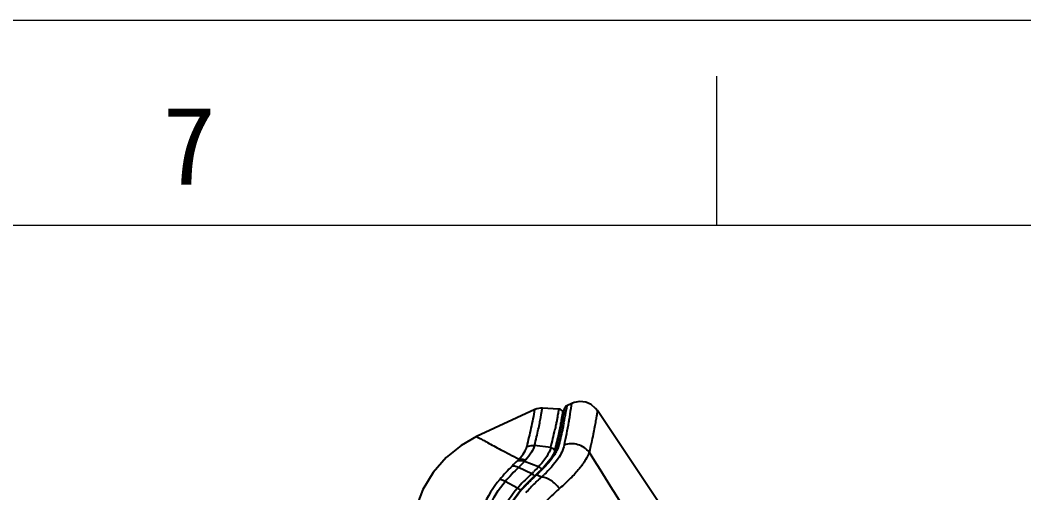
# Model space of a CAD drawing. Header units: millimetres. Extents: x 3350 to 4191, y 133 to 728.
# Drawn here: x 4002.4 to 4100.4, y 681.7 to 727.8 of the extents above; entities that cross this region are included whole.
import ezdxf

# ---------------------------------------------------------------- set-up
doc = ezdxf.new("R2010")
doc.units = ezdxf.units.MM
doc.layers.add('FORM', color=7, linetype='Continuous', lineweight=13)

msp = doc.modelspace()

# ---------------------------------------------------------------- linework, layer by layer
at = {"color": 7, "linetype": 'Continuous'}
for p, q in [((4052.618, 689.8), (4046.931, 687.148)), ((4054.941, 689.831), (4053.347, 689.936)), ((4055.455, 689.765), (4055.388, 689.329)), ((4055.739, 690.153), (4055.676, 689.726)), ((4056.215, 690.375), (4055.739, 690.153)), ((4056.154, 689.926), (4056.217, 690.375)), ((4055.388, 689.329), (4055.137, 688.017)), ((4055.406, 689.448), (4055.359, 689.549)), ((4055.137, 688.017), (4054.683, 686.026)), ((4054.168, 686.084), (4052.583, 686.269)), ((4054.168, 686.084), (4054.339, 686.035)), ((4054.51, 685.903), (4054.581, 685.795)), ((4054.969, 686.338), (4054.853, 685.992)), ((4054.581, 685.795), (4054.505, 685.554)), ((4054.59, 685.774), (4054.581, 685.795)), ((4052.32, 683.532), (4051.015, 684.141)), ((4051.594, 684.734), (4051.017, 684.143)), ((4052.974, 684.211), (4051.594, 684.734)), ((4053.456, 684.152), (4052.785, 683.497)), ((4052.284, 683.035), (4051.678, 682.427)), ((4052.666, 683.389), (4052.284, 683.035)), ((4052.324, 683.536), (4052.466, 683.444)), ((4052.55, 683.767), (4052.531, 683.747)), ((4052.666, 683.389), (4052.785, 683.497)), ((4052.825, 683.454), (4052.805, 683.436)), ((4052.805, 683.436), (4052.96, 683.359)), ((4052.96, 683.359), (4053.116, 683.282)), ((4053.116, 683.282), (4053.275, 683.204)), ((4050.927, 682.131), (4049.724, 682.785)), ((4051.678, 682.427), (4051.31, 682.029)), ((4051.31, 682.029), (4051.311, 682.029))]:
    msp.add_line(p, q, dxfattribs=at)
for points in [[(4053.347, 689.936), (4053.16, 689.936), (4052.81, 689.873), (4052.618, 689.8)], [(4055.135, 689.778), (4055.031, 689.817), (4054.941, 689.831)], [(4055.295, 689.649), (4055.223, 689.72), (4055.135, 689.778)], [(4055.739, 690.153), (4055.677, 690.118), (4055.622, 690.077), (4055.575, 690.03), (4055.536, 689.978), (4055.504, 689.925), (4055.481, 689.87), (4055.465, 689.821), (4055.455, 689.765)], [(4058.719, 689.678), (4058.541, 689.906), (4058.101, 690.269), (4057.578, 690.493), (4057.015, 690.561), (4056.456, 690.468), (4056.217, 690.375)], [(4055.361, 689.544), (4055.348, 689.57), (4055.295, 689.649)], [(4099.778, 490.173), (4098.761, 507.005), (4097.957, 522.452), (4097.433, 536.461), (4097.137, 549.289), (4097.013, 561.109), (4097.046, 572.077), (4097.244, 582.324), (4097.62, 591.89), (4098.146, 600.83), (4098.553, 609.242), (4098.057, 617.379), (4096.109, 625.4), (4092.942, 633.415), (4088.862, 641.653), (4084.032, 650.247), (4078.585, 659.257), (4072.552, 668.79), (4065.881, 678.981), (4058.718, 689.68)], [(4046.933, 687.149), (4045.419, 686.291), (4043.946, 685.099), (4042.691, 683.654), (4041.696, 682.002), (4041.005, 680.199), (4040.642, 678.304), (4040.611, 676.391), (4040.91, 674.521), (4041.458, 672.883)], [(4054.684, 686.026), (4054.542, 685.644), (4054.128, 684.958), (4053.456, 684.152)], [(4051.311, 682.029), (4050.392, 680.805), (4049.531, 679.044), (4049.025, 677.077), (4048.911, 674.986), (4049.207, 672.86), (4049.774, 671.1)]]:
    msp.add_lwpolyline(points, dxfattribs=at)
for centre, radius, start, end in [((3997.025, 698.668), 59.771, 350.43836, 351.58999), ((4015.223, 696.678), 41.049, 348.44177, 349.02564), ((4022.798, 695.211), 33.333, 349.02216, 349.522), ((4029.542, 693.97), 26.476, 349.50844, 350.41567), ((4033.01, 693.383), 22.959, 350.4197, 350.83457), ((3999.952, 699.528), 55.858, 346.0729, 347.90186), ((4006.632, 697.104), 50.038, 347.55936, 350.17883), ((4007.46, 696.935), 49.194, 350.20855, 350.40952), ((3992.241, 701.303), 64.24, 346.02963, 346.28148), ((4057.85, 678.097), 9.644, 134.65448, 135.76455), ((4071.764, 666.885), 26.933, 138.06688, 138.49366), ((4051.177, 683.32), 1.658, 70.58524, 72.76274), ((4069.424, 665.711), 26.593, 135.70439, 139.51918), ((4065.119, 669.414), 20.391, 133.76297, 139.026), ((4111.322, 622.92), 86.477, 134.28648, 134.79847), ((4030.913, 704.834), 30.199, 315.76388, 316.92641), ((4064.078, 670.454), 17.587, 131.93876, 137.78508), ((4064.599, 670.179), 17.744, 133.90307, 138.02051), ((4064.58, 670.198), 17.717, 133.68798, 133.90103), ((4026.663, 708.945), 36.112, 315.28342, 315.75104), ((4064.009, 670.802), 16.886, 132.01385, 133.70208), ((4051.933, 682.797), 0.839, 38.27922, 50.51928), ((4061.329, 673.687), 12.468, 131.72869, 134.01163), ((4063.269, 671.618), 15.785, 131.52433, 132.00091), ((4052.897, 683.372), 0.169, 123.04982, 131.94527), ((4043.01, 694.281), 14.614, 312.19077, 312.72219), ((4043.912, 693.472), 13.408, 312.23616, 313.73706), ((4060.819, 674.257), 11.704, 130.13565, 131.72209), ((4044.582, 692.814), 12.958, 312.13259, 313.68853), ((4064.608, 669.944), 18.322, 137.71665, 138.30221), ((4057.894, 676.208), 8.727, 137.99721, 138.46379), ((4061.922, 673.084), 13.314, 134.23717, 139.87071), ((4061.642, 673.358), 12.922, 133.9982, 134.1994)]:
    msp.add_arc(centre, radius, start, end, dxfattribs=at)
for points, knots in [([(4051.852, 686.183), (4051.989, 686.784), (4052.287, 687.98), (4052.526, 689.19), (4052.618, 689.8)], [0, 0, 0, 0, 0.500058, 1, 1, 1, 1]), ([(4052.583, 686.269), (4052.651, 686.55), (4052.778, 687.079), (4052.95, 687.819), (4053.086, 688.451), (4053.175, 688.91), (4053.231, 689.219), (4053.263, 689.407), (4053.289, 689.566), (4053.31, 689.696), (4053.326, 689.796), (4053.335, 689.863), (4053.342, 689.9), (4053.343, 689.92), (4053.347, 689.928), (4053.346, 689.935), (4053.347, 689.936)], [0, 0, 0, 0, 0.231807, 0.435124, 0.608179, 0.749961, 0.80895, 0.859914, 0.90287, 0.937894, 0.96506, 0.98444, 0.99123, 0.996088, 0.999011, 1, 1, 1, 1]), ([(4054.941, 689.831), (4054.943, 689.83), (4054.936, 689.816), (4054.939, 689.795), (4054.93, 689.753), (4054.923, 689.698), (4054.912, 689.627), (4054.892, 689.5), (4054.859, 689.302), (4054.809, 689.018), (4054.744, 688.673), (4054.664, 688.267), (4054.603, 687.976), (4054.57, 687.821)], [0, 0, 0, 0, 0.003967, 0.0158, 0.03549, 0.063034, 0.098424, 0.141655, 0.251552, 0.392495, 0.564261, 0.766756, 1, 1, 1, 1]), ([(4054.648, 686.069), (4054.714, 686.337), (4054.833, 686.838), (4054.989, 687.539), (4055.113, 688.135), (4055.208, 688.625), (4055.27, 688.967), (4055.307, 689.187), (4055.328, 689.312), (4055.342, 689.408), (4055.354, 689.478), (4055.356, 689.519), (4055.363, 689.539), (4055.361, 689.543)], [0, 0, 0, 0, 0.233344, 0.435737, 0.607267, 0.747982, 0.85784, 0.901125, 0.9366, 0.964234, 0.984016, 0.995941, 1, 1, 1, 1]), ([(4058.719, 689.678), (4058.722, 689.673), (4058.71, 689.65), (4058.711, 689.604), (4058.694, 689.523), (4058.678, 689.411), (4058.653, 689.267), (4058.611, 689.011), (4058.541, 688.611), (4058.437, 688.037), (4058.3, 687.34), (4058.125, 686.52), (4057.989, 685.934), (4057.913, 685.621)], [0, 0, 0, 0, 0.003912, 0.015632, 0.035179, 0.062574, 0.097832, 0.140962, 0.250859, 0.392084, 0.56389, 0.766447, 1, 1, 1, 1]), ([(4055.44, 688.453), (4055.409, 688.303), (4055.261, 687.596), (4055.1, 686.892), (4054.969, 686.338)], [0, 0, 0, 0, 0.21261, 1, 1, 1, 1]), ([(4046.933, 687.149), (4046.926, 687.15), (4046.978, 687.127), (4047.001, 687.109), (4047.101, 687.058), (4047.212, 686.996), (4047.366, 686.913), (4047.631, 686.769), (4048.046, 686.545), (4048.637, 686.229), (4049.348, 685.853), (4050.173, 685.421), (4050.76, 685.117), (4051.072, 684.957)], [0, 0, 0, 0, 0.004119, 0.016523, 0.037117, 0.065806, 0.102498, 0.147124, 0.260106, 0.403863, 0.576345, 0.775413, 1, 1, 1, 1]), ([(4051.071, 684.956), (4051.261, 685.161), (4051.57, 685.54), (4051.798, 685.981), (4051.85, 686.182)], [0, 0, 0, 0, 0.574031, 1, 1, 1, 1]), ([(4052.583, 686.269), (4052.527, 686.043), (4052.277, 685.546), (4051.937, 685.116), (4051.728, 684.883)], [0, 0, 0, 0, 0.426607, 1, 1, 1, 1]), ([(4051.85, 686.182), (4052.023, 686.247), (4052.274, 686.29), (4052.521, 686.276), (4052.583, 686.269)], [0, 0, 0, 0, 0.746872, 1, 1, 1, 1]), ([(4054.168, 686.084), (4054.092, 685.778), (4053.741, 685.102), (4053.267, 684.525), (4052.973, 684.21)], [0, 0, 0, 0, 0.422939, 1, 1, 1, 1]), ([(4055.493, 686.324), (4055.391, 685.851), (4054.814, 684.793), (4054.031, 683.919), (4053.533, 683.444)], [0, 0, 0, 0, 0.412716, 1, 1, 1, 1]), ([(4054.853, 685.992), (4054.837, 685.953), (4054.766, 685.789), (4054.682, 685.631), (4054.613, 685.513)], [0, 0, 0, 0, 0.234298, 1, 1, 1, 1]), ([(4054.683, 686.026), (4054.709, 686.13), (4054.804, 686.261), (4054.934, 686.325), (4054.969, 686.338)], [0, 0, 0, 0, 0.740197, 1, 1, 1, 1]), ([(4057.911, 685.623), (4057.646, 685.974), (4056.858, 686.506), (4055.908, 686.477), (4055.493, 686.324)], [0, 0, 0, 0, 0.498606, 1, 1, 1, 1]), ([(4051.071, 684.956), (4051.118, 684.963), (4051.319, 684.982), (4051.522, 684.949), (4051.668, 684.903)], [0, 0, 0, 0, 0.236628, 1, 1, 1, 1]), ([(4054.613, 685.513), (4054.532, 685.375), (4054.12, 684.747), (4053.607, 684.192), (4053.182, 683.785)], [0, 0, 0, 0, 0.214042, 1, 1, 1, 1]), ([(4057.912, 685.624), (4057.831, 685.365), (4057.542, 684.808), (4056.931, 683.962), (4056.078, 683.029), (4055.401, 682.414), (4055.029, 682.094)], [0, 0, 0, 0, 0.177421, 0.404328, 0.679854, 1, 1, 1, 1]), ([(4057.911, 685.623), (4060.693, 681.201), (4066.189, 672.313), (4072.819, 661.058), (4077.952, 651.957), (4081.027, 646.194), (4083.361, 641.519), (4085.022, 637.971), (4086.618, 634.392), (4087.649, 631.992), (4088.147, 630.785)], [0, 0, 0, 0, 0.250006, 0.500011, 0.625015, 0.750016, 0.812514, 0.875007, 0.93751, 1, 1, 1, 1]), ([(4051.017, 684.142), (4050.963, 684.168), (4050.764, 684.249), (4050.545, 684.294), (4050.39, 684.283)], [0, 0, 0, 0, 0.279074, 1, 1, 1, 1]), ([(4050.94, 684.824), (4050.991, 684.831), (4051.213, 684.845), (4051.436, 684.795), (4051.594, 684.734)], [0, 0, 0, 0, 0.232626, 1, 1, 1, 1]), ([(4052.973, 684.21), (4053.003, 684.199), (4053.12, 684.144), (4053.22, 684.056), (4053.279, 683.978)], [0, 0, 0, 0, 0.242655, 1, 1, 1, 1]), ([(4049.197, 682.975), (4048.535, 682.189), (4047.426, 680.392), (4046.56, 677.331), (4046.576, 674.11), (4047.128, 672.025), (4047.524, 671.032)], [0, 0, 0, 0, 0.244162, 0.493627, 0.746125, 1, 1, 1, 1]), ([(4049.724, 682.785), (4049.631, 682.834), (4049.461, 682.914), (4049.279, 682.966), (4049.197, 682.975)], [0, 0, 0, 0, 0.560094, 1, 1, 1, 1]), ([(4055.029, 682.094), (4054.791, 682.399), (4054.273, 682.89), (4053.593, 683.189), (4053.275, 683.204)], [0, 0, 0, 0, 0.548918, 1, 1, 1, 1]), ([(4047.997, 671.216), (4047.629, 672.185), (4047.12, 674.213), (4047.135, 677.334), (4048.002, 680.29), (4049.082, 682.024), (4049.724, 682.785)], [0, 0, 0, 0, 0.254211, 0.506737, 0.756025, 1, 1, 1, 1]), ([(4050.927, 682.131), (4050.327, 681.455), (4049.582, 680.277), (4048.953, 678.553), (4048.547, 676.726), (4048.48, 674.35), (4048.908, 672.488), (4049.241, 671.602)], [0, 0, 0, 0, 0.243432, 0.367477, 0.492714, 0.745372, 1, 1, 1, 1]), ([(4051.361, 681.995), (4050.74, 681.293), (4049.709, 679.662), (4048.936, 676.866), (4048.945, 673.93), (4049.452, 672.025), (4049.818, 671.121)], [0, 0, 0, 0, 0.244087, 0.493126, 0.746029, 1, 1, 1, 1]), ([(4050.927, 682.132), (4050.951, 682.119), (4051.048, 682.059), (4051.137, 681.986), (4051.201, 681.924)], [0, 0, 0, 0, 0.232377, 1, 1, 1, 1]), ([(4051.311, 682.029), (4051.327, 682.047), (4051.366, 682.054), (4051.398, 682.05), (4051.408, 682.048)], [0, 0, 0, 0, 0.700484, 1, 1, 1, 1]), ([(4055.029, 682.094), (4054.881, 681.969), (4054.271, 681.429), (4053.701, 680.843), (4053.292, 680.375)], [0, 0, 0, 0, 0.237579, 1, 1, 1, 1])]:
    msp.add_open_spline(points, degree=3, knots=knots, dxfattribs=at)
for points in [[(4054.339, 686.035), (4054.404, 686.003), (4054.464, 685.958), (4054.51, 685.903)], [(4052.666, 683.389), (4052.702, 683.422), (4052.756, 683.437), (4052.805, 683.436)], [(4052.806, 683.513), (4052.84, 683.536), (4052.883, 683.545), (4052.925, 683.545)]]:
    msp.add_open_spline(points, degree=3, dxfattribs=at)
at = {"layer": 'FORM', "color": 7, "linetype": 'Continuous'}
for p, q in [((3349.511, 727.75), (4190.511, 727.75)), ((4070.368, 707.726), (4070.368, 722.28)), ((4170.487, 707.726), (3369.534, 707.726))]:
    msp.add_line(p, q, dxfattribs=at)

# ---------------------------------------------------------------- texts
at = {"layer": 'FORM', "color": 7, "linetype": 'Continuous', "insert": (4018.874, 715.526), "char_height": 7.633, "attachment_point": 5}
msp.add_mtext_dynamic_manual_height_columns('7', width=50.05954, gutter_width=12.515, heights=[0], dxfattribs=at)

doc.saveas('drawing.dxf')
